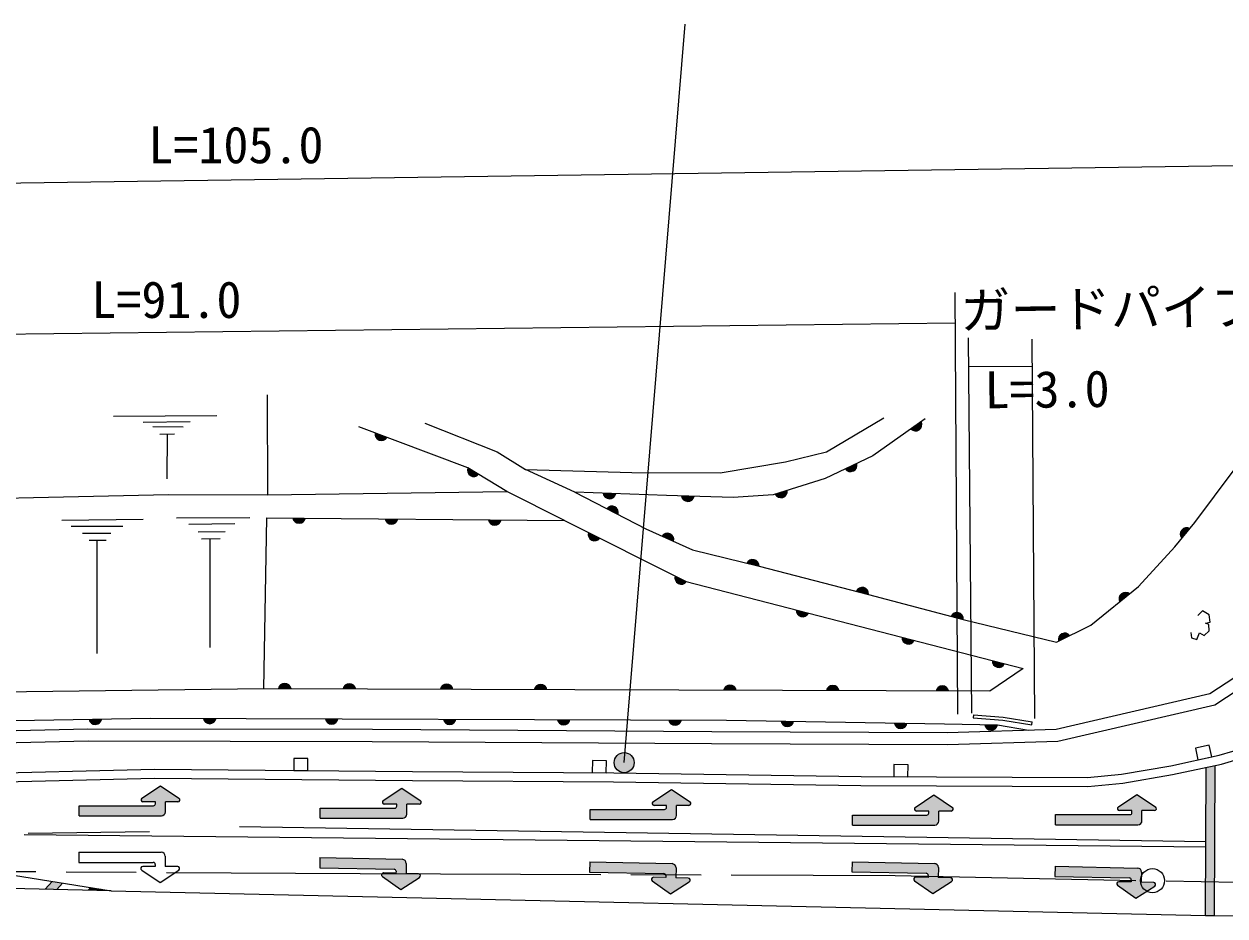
# Model space of a CAD drawing. Units: millimetres at full size, sheet at 1:1000; details may follow other scales. Extents: x 40000 to 680000, y 20000 to 380000.
# Drawn here: x 111368 to 171218, y 275428 to 319871 of the extents above; entities that cross this region are included whole.
import ezdxf
from ezdxf.enums import TextEntityAlignment as Align

# ---------------------------------------------------------------- set-up
doc = ezdxf.new("R2010")
doc.units = ezdxf.units.MM
doc.header["$LTSCALE"] = 1000
doc.linetypes.add('CHAIN', pattern=[18.5, 12, -1.5, 3.5, -1.5])
for name, color, linetype, lineweight in [('M-BGD', 7, 'Continuous', 25), ('M-BMK', 2, 'CHAIN', 13), ('M-BMK-SRVR', 3, 'Continuous', 25), ('M-STR-HTXT', 7, 'Continuous', 13), ('M-STR-STRC', 7, 'Continuous', 25)]:
    doc.layers.add(name, color=color, linetype=linetype, lineweight=lineweight)
doc.styles.add('ＭＳ ゴシック', font='')
doc.styles.get('ＭＳ ゴシック').set_extended_font_data('MS Gothic')

msp = doc.modelspace()

# ---------------------------------------------------------------- hatches: boundary and pattern name
at = {"layer": 'M-BGD'}
for points in [[(155567, 299691, 0.84072), (156079, 300051)], [(128868, 299493, 0.84072), (129454, 299274)], [(133490, 297761, 0.84072), (134024, 297436)], [(152301, 297703, 0.84072), (152866, 297973)], [(140236, 296490, 0.84072), (140861, 296468)], [(144138, 296356, 0.84072), (144763, 296338)], [(148801, 296444, 0.84072), (149398, 296631)], [(140968, 295437, 0.84072), (140411, 295723)], [(124766, 295259, 0.84072), (125392, 295253)], [(129364, 295216, 0.84072), (129989, 295210)], [(134515, 295167, 0.84072), (135141, 295161)], [(139501, 294529, 0.84072), (140061, 294249)], [(143735, 294102, 0.84072), (143165, 294360)], [(169464, 294731, 0.84072), (169068, 294247)], [(147998, 292850, 0.84072), (147391, 293001)], [(143813, 292370, 0.84072), (144373, 292089)], [(153453, 291454, 0.84072), (152847, 291609)], [(166465, 291472, 0.84072), (165978, 291079)], [(149849, 290678, 0.84072), (150455, 290522)], [(158175, 290204, 0.84072), (157570, 290365)], [(155123, 289319, 0.84072), (155729, 289163)], [(163486, 289394, 0.84072), (162925, 289117)], [(159628, 288158, 0.84072), (160234, 288002)], [(124673, 286749, 0.84072), (124047, 286751)], [(127895, 286737, 0.84072), (127269, 286739)], [(132743, 286719, 0.84072), (132117, 286722)], [(137422, 286702, 0.84072), (136796, 286705)], [(146861, 286668, 0.84072), (146235, 286670)], [(151986, 286650, 0.84072), (151360, 286652)], [(157449, 286630, 0.84072), (156823, 286632)], [(114611, 285230, 0.84072), (115237, 285241)], [(120310, 285275, 0.84072), (120936, 285273)], [(126385, 285255, 0.84072), (127010, 285253)], [(132266, 285235, 0.84072), (132892, 285233)], [(137945, 285217, 0.84072), (138571, 285215)], [(143499, 285199, 0.84072), (144125, 285196)], [(149093, 285140, 0.84072), (149719, 285129)], [(154743, 285039, 0.84072), (155368, 285028)], [(159253, 284958, 0.84072), (159878, 284947)]]:
    msp.add_hatch(color=256, dxfattribs=at).paths.add_polyline_path(points)
at = {"layer": 'M-STR-STRC'}
for points in [[(141776, 283068, 1), (140776, 283068, 0.41421), (141276, 282568, 0.41421)], [(170245, 275458), (170695, 275456), (170734, 282933), (170283, 282835)], [(118415, 281119), (119034, 281119, 0.74206), (119090, 281302), (118165, 281919), (117239, 281302, 0.74206), (117295, 281119), (117915, 281119), (117915, 281019, -0.41421), (117815, 280919), (114109, 280919), (114109, 280419), (118215, 280419, 0.41388), (118415, 280618)], [(130440, 280999), (131059, 280999, 0.74206), (131115, 281182), (130190, 281799), (129265, 281182, 0.74206), (129320, 280999), (129940, 280999), (129940, 280899, -0.41421), (129840, 280799), (126134, 280799), (126134, 280299), (130240, 280299, 0.41388), (130440, 280499)], [(143887, 280938), (144506, 280938, 0.74206), (144562, 281122), (143637, 281738), (142711, 281122, 0.74206), (142767, 280938), (143387, 280938), (143387, 280838, -0.41421), (143287, 280738), (139580, 280738), (139580, 280238), (143687, 280238, 0.41388), (143887, 280438)], [(156957, 280658), (157577, 280658, 0.74206), (157633, 280841), (156707, 281458), (155782, 280841, 0.74206), (155838, 280658), (156457, 280658), (156457, 280558, -0.41421), (156357, 280458), (152651, 280458), (152651, 279958), (156757, 279958, 0.41388), (156957, 280157)], [(167082, 280677), (167701, 280677, 0.74206), (167757, 280860), (166832, 281477), (165906, 280860, 0.74206), (165962, 280677), (166582, 280677), (166582, 280577, -0.41421), (166482, 280477), (162775, 280477), (162775, 279977), (166882, 279977, 0.41388), (167082, 280177)], [(130404, 277547), (131024, 277534, -0.74206), (131075, 277350), (130138, 276752), (129226, 277388, -0.74206), (129285, 277570), (129904, 277557), (129906, 277657, 0.41421), (129808, 277759), (126103, 277835), (126113, 278335), (130219, 278251, -0.41388), (130415, 278047)], [(143849, 277331), (144469, 277318, -0.74206), (144521, 277133), (143583, 276536), (142671, 277172, -0.74206), (142730, 277354), (143349, 277341), (143352, 277441, 0.41421), (143254, 277543), (139548, 277619), (139559, 278119), (143664, 278035, -0.41388), (143860, 277831)], [(156923, 277342), (157543, 277329, -0.74206), (157594, 277145), (156657, 276547), (155744, 277183, -0.74206), (155804, 277365), (156423, 277352), (156425, 277452, 0.41421), (156327, 277554), (152622, 277631), (152632, 278131), (156738, 278046, -0.41388), (156933, 277842)], [(167045, 277114), (167664, 277102, -0.74206), (167716, 276917), (166778, 276320), (165866, 276955, -0.74206), (165925, 277137), (166545, 277125), (166547, 277225, 0.41421), (166449, 277327), (162744, 277403), (162754, 277903), (166859, 277818, -0.41388), (167055, 277614)], [(113292, 277067), (112765, 277151), (112418, 276759), (113007, 276745)], [(115223, 276760), (114696, 276844), (114577, 276709), (115166, 276695)]]:
    msp.add_hatch(color=256, dxfattribs=at).paths.add_polyline_path(points)
h = msp.add_hatch(color=256, dxfattribs=at)
edge = h.paths.add_edge_path()
edge.add_line((117907, 278000), (117907, 277900))

# ---------------------------------------------------------------- linework, layer by layer
at = {"layer": 'M-BGD'}
for p, q in [((115820, 300329), (120970, 300369)), ((117311, 300041), (119641, 300074)), ((117786, 299820), (119302, 299795)), ((118142, 299439), (118870, 299456)), ((118506, 299448), (118485, 297207)), ((138815, 296541), (136357, 297680)), ((138297, 295132), (135426, 296583)), ((113257, 295150), (117311, 295200)), ((118968, 295266), (122625, 295284)), ((113714, 294843), (116297, 294859)), ((114281, 294498), (115686, 294498)), ((119581, 294947), (121866, 294984)), ((120047, 294567), (121388, 294579)), ((114610, 294157), (115455, 294147)), ((115000, 294152), (115004, 288500)), ((120216, 294228), (121145, 294243)), ((120630, 294234), (120628, 288808)), ((158683, 285445), (158672, 285296)), ((161584, 284958), (161607, 285106)), ((170263, 278863), (111374, 279469))]:
    msp.add_line(p, q, dxfattribs=at)
for points in [[(67445, 281808), (75550, 281938), (88157, 282139), (97148, 282234), (108338, 282504), (117866, 282741), (130732, 282631), (140757, 282561), (153081, 282376), (164369, 282330), (166064, 282499), (168515, 282912), (170925, 283435), (173656, 284244), (176900, 285811), (178392, 286907), (179875, 288508), (180996, 290336), (181915, 292595), (182151, 294231), (182233, 307435)], [(156281, 300193), (153675, 298358), (151288, 297220), (148701, 296413), (146714, 296284), (143388, 296376), (138815, 296541), (142357, 294725), (144673, 293677), (147998, 292850), (153453, 291454), (158175, 290204), (162823, 289066), (164530, 289910), (166916, 291837), (168722, 293824), (169713, 295035), (171679, 297662), (173406, 300510), (174729, 303210), (175922, 306458)], [(67452, 281359), (75557, 281488), (88163, 281689), (97156, 281784), (108349, 282054), (117870, 282291), (130729, 282181), (140752, 282111), (153076, 281926), (164391, 281880), (166124, 282053), (168600, 282470), (171037, 282999), (173819, 283823), (177133, 285424), (178693, 286569), (180235, 288234), (181399, 290133), (182353, 292476), (182601, 294197), (182649, 301960)], [(123487, 301391), (123496, 296408), (135426, 296583), (133490, 297761), (128060, 299796)], [(131343, 299980), (134955, 298561), (136357, 297680), (141664, 297533), (146057, 297510), (149318, 298054), (151359, 298552), (154212, 300250)], [(67187, 296796), (74533, 295738), (77096, 295616), (88906, 295825), (103613, 296100), (118567, 296430), (123496, 296408)], [(67408, 283942), (72968, 284032), (87686, 284247), (98137, 284378), (114549, 284748), (128726, 284729), (145638, 284619), (157374, 284577), (162806, 284729), (170469, 286515), (176737, 290615), (179203, 296162)], [(67418, 283342), (72977, 283432), (87694, 283647), (98147, 283778), (114556, 284148), (128724, 284129), (145635, 284019), (157381, 283977), (162884, 284131), (170709, 285954), (177214, 290210), (179752, 295918)], [(169523, 289555), (169546, 289282), (169809, 289206), (169952, 289532), (170180, 289398), (170427, 289628), (170415, 289943), (170254, 290018), (170480, 290062), (170429, 290432), (170090, 290628), (169869, 290394)], [(123326, 286754), (106207, 286532), (89969, 286350), (76356, 286039), (68249, 285897), (67369, 286230)], [(67395, 284671), (68330, 284375), (95543, 284897), (117650, 285283), (146377, 285189), (157233, 284995), (159878, 284947), (161420, 284690)], [(158672, 285296), (160150, 285186), (161584, 284958)], [(158683, 285445), (160167, 285335), (161607, 285106)]]:
    msp.add_lwpolyline(points, dxfattribs=at)
for points in [[(123474, 295271), (138297, 295132), (144373, 292089), (161163, 287763), (159496, 286622), (123326, 286754)], [(169870, 283206), (170554, 283354), (170427, 283941), (169743, 283792)], [(124810, 282682), (125510, 282676), (125515, 283276), (124815, 283282)], [(139686, 282569), (140386, 282564), (140390, 283164), (139690, 283169)], [(154720, 282370), (155420, 282367), (155422, 282967), (154722, 282970)]]:
    msp.add_lwpolyline(points, close=True, dxfattribs=at)
for centre, start, end in [((155792, 299916), 225.03873, 25.25646), ((129180, 299435), 169.33969, 329.55742), ((133785, 297645), 158.58739, 318.80512), ((152560, 297887), 215.38325, 15.60098), ((140550, 296533), 187.82434, 348.04208), ((144452, 296402), 188.3084, 348.52613), ((149083, 296589), 207.21804, 7.43577), ((140665, 295531), 342.74111, 142.95884), ((125080, 295311), 189.3526, 349.57033), ((129677, 295267), 189.3526, 349.57033), ((134828, 295219), 189.3526, 349.57033), ((139805, 294438), 163.29074, 323.50847), ((143427, 294181), 345.55076, 145.76849), ((169308, 294454), 60.59487, 220.81261), ((147681, 292873), 355.92123, 156.13896), ((144118, 292278), 163.29074, 323.50847), ((153136, 291479), 355.53458, 155.75231), ((166255, 291233), 48.81184, 209.02957), ((150166, 290653), 175.44036, 335.6581), ((157859, 290232), 355.07151, 155.28925), ((155440, 289294), 175.44036, 335.6581), ((163230, 289206), 36.20366, 196.42139), ((159944, 288133), 175.44036, 335.6581), ((124360, 286695), 9.68293, 169.90066), ((127582, 286684), 9.68293, 169.90066), ((132429, 286666), 9.68293, 169.90066), ((137109, 286649), 9.68293, 169.90066), ((146547, 286615), 9.68293, 169.90066), ((151673, 286596), 9.68293, 169.90066), ((157136, 286576), 9.68293, 169.90066), ((114923, 285290), 190.89186, 351.10959), ((120623, 285328), 189.70281, 349.92054), ((126698, 285308), 189.70281, 349.92054), ((132579, 285289), 189.70281, 349.92054), ((138258, 285270), 189.70281, 349.92054), ((143812, 285252), 189.70281, 349.92054), ((149407, 285189), 188.86547, 349.0832), ((155056, 285088), 188.86547, 349.0832), ((159566, 285007), 188.85063, 349.06836)]:
    msp.add_arc(centre, 318, start, end, dxfattribs=at)
at = {"layer": 'M-BMK'}
msp.add_lwpolyline([(67512, 277902), (99963, 277710), (128114, 277544), (154781, 277438), (172608, 277090)], dxfattribs=at)
at = {"layer": 'M-BMK-SRVR'}
msp.add_circle((167605, 277188), 600, dxfattribs=at)
at = {"layer": 'M-STR-HTXT'}
for p, q in [((171720, 312807), (66937, 311320)), ((157760, 306488), (157892, 285489)), ((67064, 303900), (157770, 304989)), ((158600, 285539), (158436, 304234)), ((161592, 304171), (161718, 285260)), ((158449, 302808), (161601, 302829))]:
    msp.add_line(p, q, dxfattribs=at)
at = {"layer": 'M-STR-STRC'}
for p, q in [((141276, 283068), (144316, 319871)), ((170245, 275458), (170283, 282835)), ((170695, 275456), (170734, 282933)), ((117239, 281302), (118165, 281919)), ((118165, 281919), (119090, 281302)), ((129265, 281182), (130190, 281799)), ((130190, 281799), (131115, 281182)), ((142711, 281122), (143637, 281738)), ((143637, 281738), (144562, 281122)), ((155782, 280841), (156707, 281458)), ((156707, 281458), (157633, 280841)), ((165906, 280860), (166832, 281477)), ((166832, 281477), (167757, 280860)), ((114109, 280419), (114109, 280919)), ((114109, 280919), (117815, 280919)), ((117915, 281119), (117295, 281119)), ((117915, 281019), (117915, 281119)), ((119034, 281119), (118415, 281119)), ((118415, 280618), (118415, 281119)), ((126134, 280299), (126134, 280799)), ((126134, 280799), (129840, 280799)), ((129940, 280999), (129320, 280999)), ((129940, 280899), (129940, 280999)), ((131059, 280999), (130440, 280999)), ((130440, 280499), (130440, 280999)), ((139580, 280238), (139580, 280738)), ((139580, 280738), (143287, 280738)), ((143387, 280938), (142767, 280938)), ((143387, 280838), (143387, 280938)), ((144506, 280938), (143887, 280938)), ((143887, 280438), (143887, 280938)), ((114109, 280419), (118215, 280419)), ((126134, 280299), (130240, 280299)), ((139580, 280238), (143687, 280238)), ((152651, 279958), (152651, 280458)), ((152651, 280458), (156357, 280458)), ((156457, 280658), (155838, 280658)), ((156457, 280558), (156457, 280658)), ((157577, 280658), (156957, 280658)), ((156957, 280157), (156957, 280658)), ((162775, 279977), (162775, 280477)), ((162775, 280477), (166482, 280477)), ((166582, 280677), (165962, 280677)), ((166582, 280577), (166582, 280677)), ((167701, 280677), (167082, 280677)), ((167082, 280177), (167082, 280677)), ((111568, 279560), (117615, 279636)), ((122112, 279889), (170264, 279147)), ((152651, 279958), (156757, 279958)), ((162775, 279977), (166882, 279977)), ((114101, 278600), (118207, 278600)), ((114101, 278600), (114101, 278100)), ((118407, 278400), (118407, 277900)), ((126113, 278335), (126103, 277835)), ((126113, 278335), (130219, 278251)), ((114101, 278100), (117807, 278100)), ((117232, 277717), (118157, 277100)), ((117907, 277900), (117287, 277900)), ((117907, 278000), (117907, 277900)), ((118157, 277100), (119082, 277717)), ((119026, 277900), (118407, 277900)), ((126103, 277835), (129808, 277759)), ((130415, 278047), (130404, 277547)), ((139559, 278119), (139548, 277619)), ((139559, 278119), (143664, 278035)), ((143860, 277831), (143849, 277331)), ((152632, 278131), (152622, 277631)), ((152632, 278131), (156738, 278046)), ((156933, 277842), (156923, 277342)), ((162754, 277903), (162744, 277403)), ((162754, 277903), (166859, 277818)), ((112418, 276759), (112765, 277151)), ((129226, 277388), (130138, 276752)), ((129904, 277557), (129285, 277570)), ((129906, 277657), (129904, 277557)), ((130138, 276752), (131075, 277350)), ((131024, 277534), (130404, 277547)), ((139548, 277619), (143254, 277543)), ((142671, 277172), (143583, 276536)), ((143349, 277341), (142730, 277354)), ((143352, 277441), (143349, 277341)), ((143583, 276536), (144521, 277133)), ((144469, 277318), (143849, 277331)), ((152622, 277631), (156327, 277554)), ((155744, 277183), (156657, 276547)), ((156423, 277352), (155804, 277365)), ((156425, 277452), (156423, 277352)), ((156657, 276547), (157594, 277145)), ((157543, 277329), (156923, 277342)), ((162744, 277403), (166449, 277327)), ((166545, 277125), (165925, 277137)), ((166547, 277225), (166545, 277125)), ((167055, 277614), (167045, 277114)), ((167664, 277102), (167045, 277114)), ((113007, 276745), (113292, 277067)), ((114577, 276709), (114696, 276844)), ((115166, 276695), (115230, 276768)), ((115705, 276683), (170245, 275458)), ((165866, 276955), (166778, 276320)), ((166778, 276320), (167716, 276917)), ((170245, 275458), (170695, 275456)), ((170695, 275456), (172565, 275428))]:
    msp.add_line(p, q, dxfattribs=at)
msp.add_lwpolyline([(68112, 277902), (96258, 279502), (97584, 279502), (101174, 279046), (104136, 278552), (106684, 278045), (110422, 277525), (115705, 276683), (94150, 277181), (77936, 277507)], close=True, dxfattribs=at)
msp.add_circle((141276, 283068), 500, dxfattribs=at)
for centre, radius, start, end in [((117295, 281219), 100, 123.69007, 270), ((119034, 281219), 100, 270, 56.30993), ((117815, 281019), 100, 270, 0), ((129320, 281099), 100, 123.69007, 270), ((129840, 280899), 100, 270, 0), ((131059, 281099), 100, 270, 56.30993), ((142767, 281038), 100, 123.69007, 270), ((143287, 280838), 100, 270, 0), ((144506, 281038), 100, 270, 56.30993), ((155838, 280758), 100, 123.69007, 270), ((157577, 280758), 100, 270, 56.30993), ((165962, 280777), 100, 123.69007, 270), ((167701, 280777), 100, 270, 56.30993), ((118215, 280619), 200, 270, 359.93565), ((130240, 280499), 200, 270, 359.93565), ((143687, 280438), 200, 270, 359.93565), ((156357, 280558), 100, 270, 0), ((156757, 280158), 200, 270, 359.93565), ((166482, 280577), 100, 270, 0), ((166882, 280177), 200, 270, 359.93565), ((118207, 278400), 200, 0.06435, 90), ((117287, 277800), 100, 90, 236.30993), ((117807, 278000), 100, 0, 90), ((119026, 277800), 100, 303.69007, 90), ((129806, 277659), 100, 358.82022, 88.82022), ((130215, 278051), 200, 358.88457, 88.82022), ((143660, 277835), 200, 358.88457, 88.82022), ((156734, 277846), 200, 358.88457, 88.82022), ((166855, 277618), 200, 358.88457, 88.82022), ((129283, 277470), 100, 88.82022, 235.13015), ((131022, 277434), 100, 302.51029, 88.82022), ((142728, 277254), 100, 88.82022, 235.13015), ((143252, 277443), 100, 358.82022, 88.82022), ((144467, 277218), 100, 302.51029, 88.82022), ((155802, 277265), 100, 88.82022, 235.13015), ((156325, 277454), 100, 358.82022, 88.82022), ((157541, 277229), 100, 302.51029, 88.82022), ((165923, 277037), 100, 88.82022, 235.13015), ((166447, 277227), 100, 358.82022, 88.82022), ((167662, 277002), 100, 302.51029, 88.82022)]:
    msp.add_arc(centre, radius, start, end, dxfattribs=at)

# ---------------------------------------------------------------- texts
at = {"layer": 'M-STR-HTXT', "style": 'ＭＳ ゴシック'}
for s, p in [('L=105.0', (117563, 312383)), ('L=91.0', (114722, 304674))]:
    msp.add_text(s, height=1833, dxfattribs=at).set_placement(p, align=Align.BOTTOM_LEFT)
for s, rotation, p in [('ガードパイプ', 0.86, (158050, 304124)), ('L=3.0', 0.651, (159249, 300172))]:
    msp.add_text(s, height=1833, rotation=rotation, dxfattribs=at).set_placement(p, align=Align.BOTTOM_LEFT)

doc.saveas('drawing.dxf')
